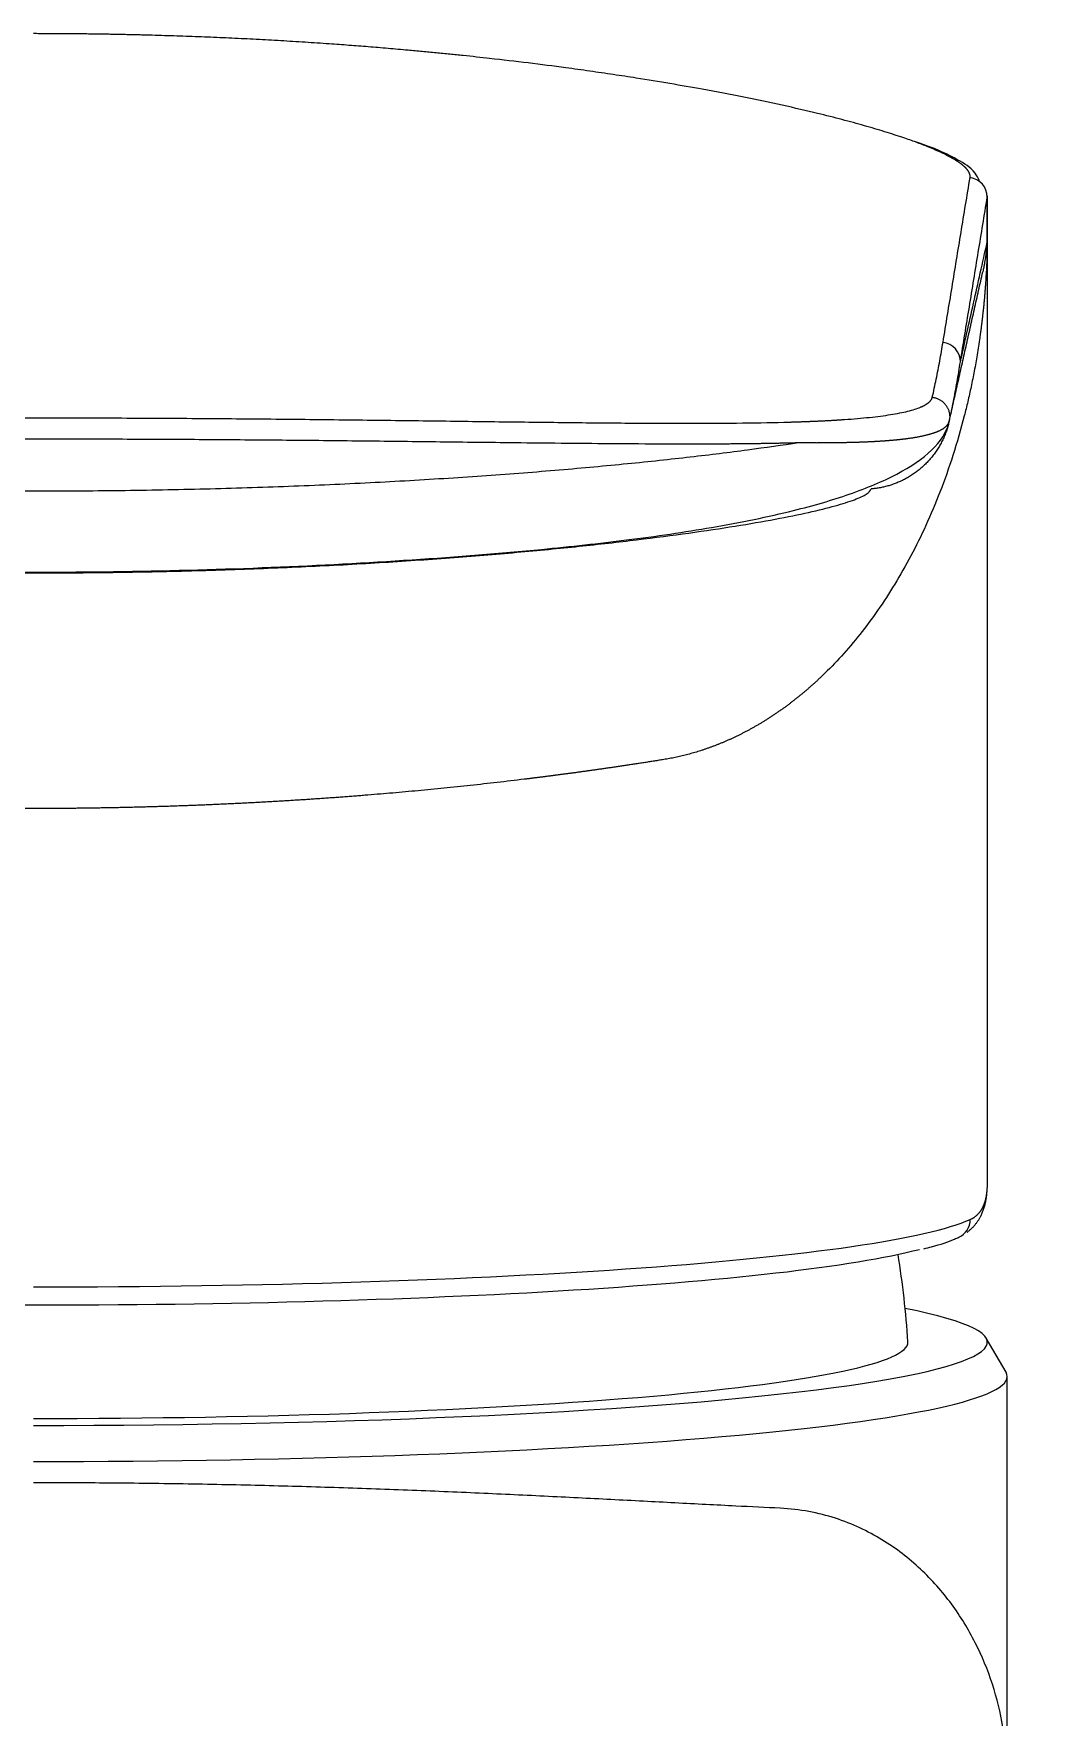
# Model space of a CAD drawing. Extents: x 0 to 790, y 0 to 579.
# Drawn here: x 208.69 to 233.92, y 376.21 to 418.58 of the extents above; entities that cross this region are included whole.
import ezdxf

# ---------------------------------------------------------------- set-up
doc = ezdxf.new("R2010")
doc.units = 0
doc.header["$LTSCALE"] = 10
doc.header["$MEASUREMENT"] = 0
doc.layers.add('1', color=7, linetype='CONTINUOUS')

msp = doc.modelspace()

# ---------------------------------------------------------------- linework, layer by layer
at = {"layer": '1', "color": 7, "linetype": 'Continuous', "lineweight": 13}
msp.add_line((232.686, 413.342), (232.686, 414.466), dxfattribs=at)
at = {"layer": '1', "color": 7, "linetype": 'Continuous', "lineweight": 18}
for p, q in [((232.688, 389.65), (232.688, 414.497)), ((233.157, 384.895), (232.658, 385.755)), ((233.188, 282.639), (233.188, 384.787))]:
    msp.add_line(p, q, dxfattribs=at)
msp.add_arc((208.688, 384.294), 22.042, 3.553, 9.318, dxfattribs=at)
for centre, major_axis, ratio, start_param, end_param in [((232.186, 414.466), (-0.493, 0.081), 0.996257, 3.303191, 4.742712), ((231.508, 410.319), (-0.493, 0.081), 0.996252, 3.303094, 4.746432), ((231.766, 388.75), (-0.207, 0.455), 0.978302, 3.141094, 4.278201), ((208.688, 388.638), (23.5, 0), 0.087156, 3.352984, 5.960667), ((208.688, 385.65), (-24, 0), 0.087156, 1.570796, 3.559817), ((208.688, 385.65), (22, 0), 0.087156, 4.712389, 6.288585), ((208.688, 384.787), (-24.5, 0), 0.087156, 1.570796, 3.192104)]:
    msp.add_ellipse(centre, major_axis=major_axis, ratio=ratio, start_param=start_param, end_param=end_param, dxfattribs=at)
at = {"layer": '1', "color": 7, "linetype": 'Continuous', "lineweight": 13}
msp.add_ellipse((208.688, 389.136), major_axis=(-24, 0), ratio=0.087156, start_param=1.570796, end_param=2.951779, dxfattribs=at)
at = {"layer": '1', "color": 7, "linetype": 'Continuous', "lineweight": 18}
for points, knots in [([(230.734, 415.905), (230.679, 415.925), (230.48, 415.993), (230.112, 416.113), (229.6, 416.264), (229.036, 416.417), (228.356, 416.589), (227.541, 416.778), (226.572, 416.981), (225.619, 417.164), (224.707, 417.324), (223.954, 417.447), (223.276, 417.551), (222.685, 417.637), (221.975, 417.735), (221.138, 417.843), (220.382, 417.932), (219.833, 417.993), (219.499, 418.028), (219.16, 418.063), (218.815, 418.097), (218.465, 418.131), (218.062, 418.168), (217.61, 418.207), (217.114, 418.248), (216.621, 418.287), (216.192, 418.318), (215.823, 418.343), (215.518, 418.363), (215.212, 418.382), (214.906, 418.4), (214.599, 418.418), (214.292, 418.434), (213.883, 418.455), (213.372, 418.479), (212.756, 418.504), (212.136, 418.525), (211.672, 418.539), (211.365, 418.547), (211.217, 418.55), (211.068, 418.554), (210.92, 418.557), (210.771, 418.56), (210.623, 418.563), (210.474, 418.565), (210.326, 418.567), (210.177, 418.57), (210.028, 418.572), (209.879, 418.573), (209.731, 418.575), (209.582, 418.576), (209.433, 418.577), (209.284, 418.578), (209.135, 418.579), (208.986, 418.579), (208.837, 418.58), (208.738, 418.58), (208.688, 418.58)], [0, 0, 0, 0, 0.016536, 0.057371, 0.09813, 0.138912, 0.17982, 0.234037, 0.288164, 0.342434, 0.382226, 0.422032, 0.448192, 0.474289, 0.50035, 0.54005, 0.5796, 0.592734, 0.605968, 0.619307, 0.632753, 0.64631, 0.659981, 0.679217, 0.697962, 0.71618, 0.734553, 0.745783, 0.756987, 0.768166, 0.779322, 0.790458, 0.801574, 0.812673, 0.834657, 0.856643, 0.878646, 0.900682, 0.905922, 0.911159, 0.916394, 0.921627, 0.926858, 0.932087, 0.937315, 0.942541, 0.947766, 0.95299, 0.958213, 0.963436, 0.968659, 0.973881, 0.979104, 0.984327, 0.989551, 0.994775, 1, 1, 1, 1]), ([(232.489, 414.875), (232.457, 414.948), (232.324, 415.188), (231.823, 415.476), (231.414, 415.679), (230.949, 415.833), (230.885, 415.854)], [0, 0, 0, 0, 0.112317, 0.410234, 0.920571, 1, 1, 1, 1]), ([(185.662, 408.777), (185.734, 408.523), (185.981, 408.047), (186.712, 407.474), (187.749, 407.01), (189.104, 406.624), (190.75, 406.299), (192.708, 405.991), (194.877, 405.721), (197.195, 405.492), (199.996, 405.28), (203.305, 405.111), (207.121, 405.023), (210.947, 405.032), (214.697, 405.137), (218.265, 405.331), (221.209, 405.565), (223.699, 405.838), (225.856, 406.154), (227.736, 406.537), (229.289, 406.99), (230.491, 407.497), (231.377, 408.105), (231.656, 408.543), (231.715, 408.777)], [0, 0, 0, 0, 0.035392, 0.072942, 0.112599, 0.154452, 0.198341, 0.241571, 0.283554, 0.324341, 0.363982, 0.421347, 0.477109, 0.532774, 0.588367, 0.643879, 0.69942, 0.739084, 0.782533, 0.830073, 0.868621, 0.90977, 0.953576, 1, 1, 1, 1]), ([(231.638, 408.689), (231.64, 408.691), (231.646, 408.696), (231.656, 408.706), (231.667, 408.717), (231.677, 408.729), (231.687, 408.741), (231.695, 408.753), (231.702, 408.765), (231.709, 408.777), (231.715, 408.79), (231.72, 408.802), (231.724, 408.815), (231.726, 408.824), (231.727, 408.828)], [0, 0, 0, 0, 0.041297, 0.129057, 0.216697, 0.304217, 0.391615, 0.478893, 0.566049, 0.653084, 0.739996, 0.826787, 0.913455, 1, 1, 1, 1]), ([(187.639, 407.078), (187.659, 407.052), (187.741, 406.98), (188.008, 406.855), (188.494, 406.7), (189.163, 406.535), (190.007, 406.363), (191.017, 406.188), (192.184, 406.013), (193.498, 405.842), (194.948, 405.679), (196.52, 405.526), (198.201, 405.388), (199.977, 405.267), (201.831, 405.167), (203.745, 405.09), (205.704, 405.037), (207.692, 405.01), (209.69, 405.01), (211.678, 405.037), (213.637, 405.09), (215.551, 405.167), (217.404, 405.267), (219.179, 405.388), (220.861, 405.526), (222.435, 405.679), (223.884, 405.843), (225.198, 406.014), (226.365, 406.189), (227.375, 406.364), (228.218, 406.535), (228.885, 406.7), (229.371, 406.855), (229.672, 406.998), (229.75, 407.083), (229.76, 407.123)], [0, 0, 0, 0, 0.019611, 0.050248, 0.080885, 0.111522, 0.142159, 0.172796, 0.203434, 0.234071, 0.264708, 0.295345, 0.325982, 0.356619, 0.387257, 0.417894, 0.448531, 0.479168, 0.509805, 0.540442, 0.57108, 0.601717, 0.632354, 0.662991, 0.693628, 0.724265, 0.754903, 0.78554, 0.816177, 0.846814, 0.877451, 0.908088, 0.938726, 0.969363, 1, 1, 1, 1]), ([(231.089, 388.005), (231.157, 388.021), (231.468, 388.096), (231.735, 388.192), (231.937, 388.278), (231.973, 388.295)], [0, 0, 0, 0, 0.178369, 0.845819, 1, 1, 1, 1])]:
    msp.add_open_spline(points, degree=3, knots=knots, dxfattribs=at)
at = {"layer": '1', "color": 7, "linetype": 'Continuous', "lineweight": 13}
for points, knots in [([(232.252, 414.96), (232.252, 414.962), (232.253, 414.967), (232.253, 414.974), (232.254, 414.981), (232.254, 414.988), (232.254, 414.995), (232.254, 415.002), (232.253, 415.009), (232.252, 415.016), (232.251, 415.023), (232.249, 415.03), (232.248, 415.037), (232.246, 415.045), (232.243, 415.052), (232.241, 415.059), (232.238, 415.067), (232.235, 415.074), (232.231, 415.081), (232.228, 415.089), (232.224, 415.096), (232.22, 415.104), (232.215, 415.111), (232.21, 415.119), (232.205, 415.127), (232.2, 415.134), (232.194, 415.142), (232.189, 415.15), (232.183, 415.157), (232.176, 415.165), (232.17, 415.173), (232.163, 415.181), (232.155, 415.189), (232.148, 415.197), (232.14, 415.205), (232.132, 415.213), (232.124, 415.221), (232.115, 415.229), (232.106, 415.237), (232.097, 415.245), (232.088, 415.253), (232.078, 415.261), (232.068, 415.269), (232.058, 415.278), (232.048, 415.286), (232.037, 415.294), (232.026, 415.303), (232.015, 415.311), (232.003, 415.319), (231.991, 415.328), (231.979, 415.336), (231.967, 415.345), (231.954, 415.353), (231.941, 415.362), (231.928, 415.37), (231.914, 415.379), (231.901, 415.388), (231.887, 415.397), (231.872, 415.405), (231.806, 415.445), (231.676, 415.517), (231.452, 415.624), (231.193, 415.734), (230.948, 415.829), (230.788, 415.886), (230.734, 415.905)], [0, 0, 0, 0, 0.009106, 0.018209, 0.027309, 0.036407, 0.045502, 0.054595, 0.063685, 0.072773, 0.081859, 0.090943, 0.100025, 0.109106, 0.118184, 0.127261, 0.136337, 0.145411, 0.154484, 0.163556, 0.172627, 0.181696, 0.190765, 0.199834, 0.208901, 0.217969, 0.227035, 0.236102, 0.245168, 0.254235, 0.263301, 0.272367, 0.281434, 0.290501, 0.299569, 0.308637, 0.317706, 0.326775, 0.335846, 0.344918, 0.35399, 0.363064, 0.37214, 0.381216, 0.390295, 0.399375, 0.408456, 0.41754, 0.426625, 0.435713, 0.444803, 0.453895, 0.46299, 0.472087, 0.481187, 0.490289, 0.499395, 0.508503, 0.517614, 0.526729, 0.632144, 0.737358, 0.842539, 0.947854, 1, 1, 1, 1]), ([(232.686, 413.342), (232.686, 413.319), (232.685, 413.274), (232.684, 413.206), (232.682, 413.138), (232.68, 413.072), (232.678, 413.006), (232.676, 412.941), (232.673, 412.876), (232.671, 412.812), (232.668, 412.749), (232.665, 412.687), (232.662, 412.626), (232.658, 412.565), (232.655, 412.505), (232.651, 412.445), (232.648, 412.387), (232.644, 412.329), (232.64, 412.272), (232.636, 412.215), (232.631, 412.16), (232.627, 412.105), (232.623, 412.05), (232.618, 411.997), (232.614, 411.944), (232.609, 411.892), (232.604, 411.841), (232.599, 411.79), (232.595, 411.74), (232.59, 411.691), (232.585, 411.643), (232.58, 411.595), (232.575, 411.548), (232.569, 411.502), (232.564, 411.456), (232.559, 411.412), (232.554, 411.368), (232.549, 411.324), (232.544, 411.282), (232.538, 411.24), (232.533, 411.199), (232.528, 411.158), (232.523, 411.119), (232.517, 411.08), (232.512, 411.042), (232.507, 411.004), (232.502, 410.968), (232.478, 410.8), (232.433, 410.507), (232.36, 410.095), (232.281, 409.702), (232.197, 409.326), (232.055, 408.746), (231.835, 407.983), (231.51, 407.062), (231.154, 406.218), (230.773, 405.443), (230.369, 404.73), (229.94, 404.071), (229.492, 403.469), (229.028, 402.921), (228.681, 402.563), (228.473, 402.365), (228.409, 402.305), (228.345, 402.246), (228.28, 402.188), (228.215, 402.13), (228.15, 402.074), (228.085, 402.018), (228.019, 401.963), (227.953, 401.909), (227.887, 401.856), (227.821, 401.804), (227.754, 401.752), (227.688, 401.702), (227.621, 401.652), (227.554, 401.603), (227.486, 401.555), (227.419, 401.508), (227.351, 401.462), (227.283, 401.417), (227.215, 401.372), (227.147, 401.328), (227.079, 401.285), (227.01, 401.244), (226.942, 401.202), (226.873, 401.162), (226.804, 401.123), (226.735, 401.084), (226.666, 401.047), (226.596, 401.01), (226.527, 400.974), (226.457, 400.939), (226.387, 400.904), (226.318, 400.871), (226.248, 400.838), (226.178, 400.807), (226.107, 400.776), (226.037, 400.746), (225.967, 400.717), (225.896, 400.689), (225.826, 400.661), (225.755, 400.635), (225.685, 400.609), (225.614, 400.584), (225.543, 400.56), (225.472, 400.537), (225.401, 400.515), (225.33, 400.493), (225.259, 400.473), (225.188, 400.453), (225.117, 400.434), (225.046, 400.416), (224.974, 400.399), (224.903, 400.383), (224.832, 400.368), (224.761, 400.353), (224.689, 400.339), (224.618, 400.326), (224.57, 400.319), (224.546, 400.315)], [0, 0, 0, 0, 0.004215, 0.008386, 0.012513, 0.016595, 0.020633, 0.024627, 0.028576, 0.032482, 0.036343, 0.040159, 0.043932, 0.04766, 0.051344, 0.054984, 0.058579, 0.06213, 0.065637, 0.0691, 0.072518, 0.075892, 0.079222, 0.082508, 0.085749, 0.088946, 0.092099, 0.095207, 0.098271, 0.101291, 0.104267, 0.107199, 0.110086, 0.112929, 0.115727, 0.118482, 0.121192, 0.123858, 0.126479, 0.129056, 0.13159, 0.134078, 0.136523, 0.138923, 0.141279, 0.143591, 0.145858, 0.148082, 0.174668, 0.200231, 0.22477, 0.248286, 0.270779, 0.334185, 0.393823, 0.449709, 0.501863, 0.551865, 0.599676, 0.645329, 0.688862, 0.730319, 0.735649, 0.740953, 0.74623, 0.751481, 0.756705, 0.761903, 0.767074, 0.77222, 0.777339, 0.782433, 0.787501, 0.792544, 0.797562, 0.802554, 0.807521, 0.812463, 0.817381, 0.822274, 0.827143, 0.831987, 0.836808, 0.841604, 0.846377, 0.851126, 0.855852, 0.860554, 0.865234, 0.869891, 0.874525, 0.879136, 0.883726, 0.888293, 0.892838, 0.897362, 0.901864, 0.906345, 0.910805, 0.915244, 0.919662, 0.92406, 0.928438, 0.932796, 0.937134, 0.941452, 0.945752, 0.950032, 0.954293, 0.958536, 0.962761, 0.966967, 0.971156, 0.975327, 0.979481, 0.983618, 0.987738, 0.991841, 0.995929, 1, 1, 1, 1]), ([(232.686, 413.342), (232.685, 413.33), (232.683, 413.305), (232.68, 413.268), (232.676, 413.23), (232.672, 413.192), (232.667, 413.153), (232.663, 413.114), (232.658, 413.074), (232.652, 413.034), (232.646, 412.994), (232.64, 412.953), (232.634, 412.911), (232.627, 412.87), (232.619, 412.827), (232.612, 412.785), (232.603, 412.742), (232.591, 412.677), (232.58, 412.627), (232.572, 412.591)], [0, 0, 0, 0, 0.048982, 0.098571, 0.148767, 0.199571, 0.250982, 0.303001, 0.35563, 0.408866, 0.462712, 0.517167, 0.57223, 0.627903, 0.684183, 0.741071, 0.798564, 0.856662, 1, 1, 1, 1]), ([(227.567, 408.803), (227.579, 408.803), (227.604, 408.804), (227.641, 408.805), (227.677, 408.806), (227.714, 408.807), (227.75, 408.808), (227.786, 408.809), (227.822, 408.81), (227.858, 408.811), (227.894, 408.812), (227.929, 408.814), (227.964, 408.815), (227.999, 408.816), (228.034, 408.817), (228.069, 408.818), (228.104, 408.82), (228.138, 408.821), (228.172, 408.822), (228.206, 408.824), (228.24, 408.825), (228.274, 408.826), (228.307, 408.828), (228.341, 408.829), (228.374, 408.831), (228.407, 408.832), (228.44, 408.834), (228.472, 408.835), (228.505, 408.837), (228.537, 408.838), (228.569, 408.84), (228.601, 408.841), (228.633, 408.843), (228.665, 408.845), (228.696, 408.846), (228.727, 408.848), (228.758, 408.85), (228.789, 408.852), (228.82, 408.853), (228.851, 408.855), (228.881, 408.857), (228.911, 408.859), (228.941, 408.861), (228.971, 408.863), (229.001, 408.865), (229.03, 408.867), (229.06, 408.869), (229.194, 408.878), (229.423, 408.896), (229.727, 408.925), (230.005, 408.957), (230.259, 408.994), (230.487, 409.034), (230.689, 409.079), (230.864, 409.128), (230.97, 409.166), (231.029, 409.191), (231.052, 409.202), (231.073, 409.212), (231.094, 409.222), (231.114, 409.233), (231.133, 409.243), (231.151, 409.254), (231.168, 409.265), (231.183, 409.276), (231.198, 409.287), (231.212, 409.299), (231.225, 409.31), (231.238, 409.322), (231.249, 409.334), (231.259, 409.345), (231.268, 409.357), (231.276, 409.369), (231.283, 409.382), (231.29, 409.394), (231.295, 409.407), (231.299, 409.419), (231.301, 409.428), (231.302, 409.432)], [0, 0, 0, 0, 0.005189, 0.010378, 0.015567, 0.020756, 0.025946, 0.031136, 0.036326, 0.041517, 0.046708, 0.051899, 0.057092, 0.062284, 0.067478, 0.072672, 0.077867, 0.083063, 0.08826, 0.093457, 0.098656, 0.103856, 0.109056, 0.114258, 0.119461, 0.124665, 0.129871, 0.135078, 0.140286, 0.145496, 0.150707, 0.15592, 0.161134, 0.16635, 0.171568, 0.176787, 0.182008, 0.187231, 0.192456, 0.197683, 0.202912, 0.208143, 0.213376, 0.218611, 0.223848, 0.229088, 0.234329, 0.239574, 0.301455, 0.363374, 0.42541, 0.487642, 0.551206, 0.614886, 0.678761, 0.742911, 0.754583, 0.766252, 0.777921, 0.789589, 0.801256, 0.812923, 0.82459, 0.836259, 0.847929, 0.859601, 0.871275, 0.882953, 0.894634, 0.906319, 0.918008, 0.929703, 0.941402, 0.953108, 0.96482, 0.976539, 0.988266, 1, 1, 1, 1]), ([(227.931, 408.291), (227.945, 408.291), (227.973, 408.29), (228.014, 408.29), (228.055, 408.29), (228.096, 408.289), (228.136, 408.289), (228.176, 408.289), (228.216, 408.289), (228.256, 408.289), (228.295, 408.289), (228.334, 408.289), (228.372, 408.288), (228.411, 408.288), (228.449, 408.289), (228.486, 408.289), (228.524, 408.289), (228.561, 408.289), (228.597, 408.289), (228.634, 408.289), (228.67, 408.289), (228.706, 408.29), (228.741, 408.29), (228.776, 408.29), (228.811, 408.291), (228.846, 408.291), (228.88, 408.291), (228.914, 408.292), (228.948, 408.292), (228.982, 408.293), (229.015, 408.293), (229.048, 408.294), (229.08, 408.295), (229.113, 408.295), (229.145, 408.296), (229.176, 408.297), (229.208, 408.297), (229.239, 408.298), (229.27, 408.299), (229.301, 408.3), (229.331, 408.301), (229.361, 408.301), (229.391, 408.302), (229.421, 408.303), (229.45, 408.304), (229.479, 408.305), (229.508, 408.306), (229.536, 408.307), (229.565, 408.308), (229.593, 408.31), (229.62, 408.311), (229.648, 408.312), (229.675, 408.313), (229.702, 408.314), (229.729, 408.315), (229.755, 408.317), (229.782, 408.318), (229.808, 408.319), (229.833, 408.321), (229.859, 408.322), (229.884, 408.323), (229.909, 408.325), (229.934, 408.326), (229.958, 408.328), (229.983, 408.329), (230.007, 408.331), (230.031, 408.332), (230.054, 408.334), (230.077, 408.336), (230.101, 408.337), (230.124, 408.339), (230.146, 408.341), (230.169, 408.342), (230.191, 408.344), (230.213, 408.346), (230.235, 408.348), (230.256, 408.349), (230.278, 408.351), (230.299, 408.353), (230.32, 408.355), (230.34, 408.357), (230.361, 408.359), (230.381, 408.361), (230.401, 408.362), (230.421, 408.364), (230.44, 408.366), (230.46, 408.368), (230.479, 408.37), (230.498, 408.373), (230.517, 408.375), (230.536, 408.377), (230.554, 408.379), (230.572, 408.381), (230.59, 408.383), (230.608, 408.385), (230.626, 408.387), (230.643, 408.39), (230.669, 408.393), (230.705, 408.398), (230.748, 408.404), (230.79, 408.41), (230.831, 408.417), (230.871, 408.423), (230.91, 408.43), (230.949, 408.437), (230.986, 408.444), (231.022, 408.451), (231.058, 408.458), (231.092, 408.466), (231.126, 408.474), (231.158, 408.482), (231.19, 408.49), (231.221, 408.498), (231.25, 408.506), (231.279, 408.515), (231.307, 408.523), (231.334, 408.532), (231.36, 408.541), (231.386, 408.55), (231.41, 408.56), (231.433, 408.569), (231.456, 408.579), (231.477, 408.588), (231.498, 408.598), (231.518, 408.608), (231.537, 408.619), (231.555, 408.629), (231.572, 408.64), (231.588, 408.65), (231.603, 408.661), (231.618, 408.672), (231.629, 408.681), (231.636, 408.687), (231.638, 408.689)], [0, 0, 0, 0, 0.006566, 0.013115, 0.019649, 0.026166, 0.032668, 0.039153, 0.045623, 0.052076, 0.058513, 0.064935, 0.07134, 0.077729, 0.084103, 0.09046, 0.096801, 0.103126, 0.109436, 0.115729, 0.122006, 0.128267, 0.134513, 0.140742, 0.146955, 0.153152, 0.159334, 0.165499, 0.171648, 0.177782, 0.183899, 0.190001, 0.196086, 0.202155, 0.208209, 0.214246, 0.220268, 0.226273, 0.232263, 0.238236, 0.244194, 0.250135, 0.256061, 0.261971, 0.267864, 0.273742, 0.279604, 0.285449, 0.291279, 0.297093, 0.30289, 0.308672, 0.314438, 0.320188, 0.325922, 0.33164, 0.337342, 0.343028, 0.348698, 0.354352, 0.35999, 0.365612, 0.371219, 0.376809, 0.382383, 0.387942, 0.393484, 0.39901, 0.404521, 0.410016, 0.415494, 0.420957, 0.426404, 0.431834, 0.437249, 0.442648, 0.448031, 0.453398, 0.458749, 0.464084, 0.469403, 0.474706, 0.479993, 0.485264, 0.490519, 0.495759, 0.500982, 0.506189, 0.511381, 0.516556, 0.521715, 0.526859, 0.531986, 0.537098, 0.542193, 0.547273, 0.552336, 0.557384, 0.570485, 0.583569, 0.596636, 0.609686, 0.622718, 0.635734, 0.648732, 0.661714, 0.674678, 0.687626, 0.700557, 0.713471, 0.726368, 0.739248, 0.752112, 0.764959, 0.777789, 0.790603, 0.8034, 0.81618, 0.828944, 0.841691, 0.854422, 0.867136, 0.879834, 0.892515, 0.905179, 0.917827, 0.930458, 0.943072, 0.955669, 0.968249, 0.980812, 0.993359, 1, 1, 1, 1]), ([(189.446, 408.291), (189.46, 408.29), (189.488, 408.29), (189.531, 408.288), (189.575, 408.287), (189.619, 408.286), (189.665, 408.285), (189.712, 408.284), (189.76, 408.283), (189.809, 408.282), (189.859, 408.281), (189.91, 408.28), (189.963, 408.279), (190.016, 408.278), (190.071, 408.276), (190.127, 408.275), (190.184, 408.275), (190.242, 408.274), (190.301, 408.273), (190.362, 408.272), (190.424, 408.271), (190.487, 408.27), (190.551, 408.269), (190.616, 408.268), (190.683, 408.267), (190.751, 408.267), (190.821, 408.266), (190.892, 408.265), (190.964, 408.265), (191.037, 408.264), (191.112, 408.263), (191.189, 408.263), (191.266, 408.262), (191.345, 408.262), (191.426, 408.261), (191.508, 408.261), (191.591, 408.261), (191.676, 408.26), (191.763, 408.26), (191.851, 408.26), (191.94, 408.26), (192.031, 408.26), (192.123, 408.259), (192.217, 408.259), (192.313, 408.259), (192.41, 408.259), (192.509, 408.26), (192.61, 408.26), (192.712, 408.26), (192.816, 408.26), (192.921, 408.261), (193.028, 408.261), (193.452, 408.263), (194.177, 408.267), (195.201, 408.276), (196.141, 408.286), (196.984, 408.296), (198.113, 408.309), (199.581, 408.326), (201.44, 408.347), (203.288, 408.364), (205.106, 408.376), (206.881, 408.383), (208.63, 408.386), (210.387, 408.383), (212.186, 408.376), (214.027, 408.364), (215.895, 408.347), (217.773, 408.327), (219.322, 408.308), (220.613, 408.293), (221.715, 408.281), (222.959, 408.269), (223.877, 408.263), (224.45, 408.261), (224.656, 408.26), (224.855, 408.26), (225.048, 408.259), (225.235, 408.259), (225.415, 408.26), (225.59, 408.26), (225.759, 408.26), (225.922, 408.261), (226.08, 408.262), (226.232, 408.263), (226.379, 408.264), (226.52, 408.266), (226.657, 408.267), (226.788, 408.269), (226.915, 408.27), (227.036, 408.272), (227.153, 408.274), (227.265, 408.276), (227.373, 408.278), (227.476, 408.28), (227.575, 408.282), (227.67, 408.284), (227.761, 408.286), (227.847, 408.288), (227.903, 408.29), (227.931, 408.291)], [0, 0, 0, 0, 0.001653, 0.003339, 0.005056, 0.006805, 0.008586, 0.010399, 0.012244, 0.014121, 0.016029, 0.01797, 0.019942, 0.021946, 0.023983, 0.026051, 0.028151, 0.030282, 0.032446, 0.034642, 0.036869, 0.039129, 0.04142, 0.043743, 0.046098, 0.048485, 0.050904, 0.053355, 0.055837, 0.058352, 0.060898, 0.063476, 0.066087, 0.068729, 0.071402, 0.074108, 0.076846, 0.079615, 0.082417, 0.08525, 0.088115, 0.091012, 0.093941, 0.096902, 0.099895, 0.102919, 0.105976, 0.109064, 0.112184, 0.115337, 0.11852, 0.121736, 0.124984, 0.156456, 0.184689, 0.209684, 0.23144, 0.249958, 0.295061, 0.338695, 0.380861, 0.421559, 0.460791, 0.498556, 0.536846, 0.576575, 0.617743, 0.66035, 0.704397, 0.749885, 0.773523, 0.802253, 0.836075, 0.874988, 0.881333, 0.887556, 0.893655, 0.899632, 0.905485, 0.911215, 0.916823, 0.922308, 0.927669, 0.932908, 0.938024, 0.943016, 0.947886, 0.952633, 0.957256, 0.961757, 0.966135, 0.97039, 0.974522, 0.97853, 0.982416, 0.986179, 0.989819, 0.993336, 0.996729, 1, 1, 1, 1]), ([(208.688, 399.081), (208.663, 399.081), (208.612, 399.081), (208.536, 399.081), (208.46, 399.081), (208.383, 399.082), (208.307, 399.082), (208.23, 399.082), (208.154, 399.083), (208.077, 399.083), (208, 399.083), (207.923, 399.084), (207.846, 399.085), (207.769, 399.085), (207.692, 399.086), (207.615, 399.087), (207.538, 399.088), (207.461, 399.088), (207.383, 399.089), (207.306, 399.09), (207.228, 399.092), (207.151, 399.093), (207.073, 399.094), (206.995, 399.095), (206.918, 399.096), (206.84, 399.098), (206.762, 399.099), (206.684, 399.101), (206.606, 399.102), (206.528, 399.104), (206.45, 399.105), (206.371, 399.107), (206.293, 399.109), (206.215, 399.111), (206.137, 399.113), (206.058, 399.115), (205.98, 399.117), (205.901, 399.119), (205.823, 399.121), (205.744, 399.123), (205.665, 399.125), (205.587, 399.128), (205.508, 399.13), (205.429, 399.132), (205.35, 399.135), (205.271, 399.137), (205.192, 399.14), (205.114, 399.143), (205.035, 399.145), (204.955, 399.148), (204.876, 399.151), (204.797, 399.154), (204.718, 399.157), (204.639, 399.16), (204.56, 399.163), (204.48, 399.166), (204.401, 399.169), (204.322, 399.173), (204.242, 399.176), (204.163, 399.179), (204.083, 399.183), (204.004, 399.186), (203.925, 399.19), (203.845, 399.194), (203.765, 399.197), (203.686, 399.201), (203.606, 399.205), (203.527, 399.209), (203.447, 399.213), (203.367, 399.217), (203.288, 399.221), (203.208, 399.225), (203.128, 399.229), (203.049, 399.233), (202.969, 399.238), (202.889, 399.242), (202.81, 399.246), (202.73, 399.251), (202.65, 399.256), (202.57, 399.26), (202.49, 399.265), (202.411, 399.27), (202.331, 399.274), (202.251, 399.279), (202.171, 399.284), (202.092, 399.289), (202.012, 399.294), (201.932, 399.299), (201.852, 399.304), (201.772, 399.31), (201.693, 399.315), (201.613, 399.32), (201.533, 399.326), (201.453, 399.331), (201.374, 399.337), (201.294, 399.342), (201.214, 399.348), (201.134, 399.354), (201.055, 399.36), (200.975, 399.366), (200.895, 399.371), (200.816, 399.377), (200.736, 399.384), (200.656, 399.39), (200.577, 399.396), (200.497, 399.402), (200.418, 399.408), (200.338, 399.415), (199.972, 399.444), (199.308, 399.502), (198.343, 399.594), (197.35, 399.699), (196.668, 399.778), (196.295, 399.824), (196.235, 399.831), (196.173, 399.839), (196.11, 399.847), (196.045, 399.855), (195.978, 399.863), (195.91, 399.872), (195.84, 399.881), (195.768, 399.89), (195.695, 399.899), (195.62, 399.909), (195.543, 399.919), (195.465, 399.929), (195.386, 399.94), (195.305, 399.95), (195.222, 399.962), (195.138, 399.973), (195.052, 399.985), (194.965, 399.996), (194.876, 400.009), (194.786, 400.021), (194.695, 400.034), (194.602, 400.047), (194.508, 400.06), (194.412, 400.074), (194.315, 400.088), (194.217, 400.102), (194.117, 400.116), (194.016, 400.131), (193.914, 400.146), (193.811, 400.162), (193.706, 400.178), (193.601, 400.194), (193.494, 400.21), (193.386, 400.227), (193.277, 400.244), (193.167, 400.261), (193.055, 400.278), (192.943, 400.296), (192.868, 400.308), (192.831, 400.315)], [0, 0, 0, 0, 0.004392, 0.008789, 0.013191, 0.017597, 0.022009, 0.026424, 0.030845, 0.03527, 0.0397, 0.044135, 0.048575, 0.053019, 0.057468, 0.061921, 0.06638, 0.070843, 0.075311, 0.079783, 0.084261, 0.088743, 0.093229, 0.097721, 0.102217, 0.106718, 0.111224, 0.115734, 0.120249, 0.124769, 0.129294, 0.133823, 0.138357, 0.142896, 0.14744, 0.151988, 0.156541, 0.161099, 0.165662, 0.170229, 0.174801, 0.179378, 0.18396, 0.188546, 0.193137, 0.197733, 0.202334, 0.206939, 0.211549, 0.216164, 0.220784, 0.225408, 0.230037, 0.234671, 0.23931, 0.243953, 0.248601, 0.253254, 0.257912, 0.262574, 0.267242, 0.271914, 0.27659, 0.281272, 0.285958, 0.290649, 0.295345, 0.300046, 0.304751, 0.309461, 0.314176, 0.318896, 0.323621, 0.32835, 0.333084, 0.337823, 0.342566, 0.347315, 0.352068, 0.356826, 0.361589, 0.366356, 0.371128, 0.375905, 0.380687, 0.385474, 0.390265, 0.395062, 0.399863, 0.404668, 0.409479, 0.414294, 0.419115, 0.42394, 0.428769, 0.433604, 0.438443, 0.443287, 0.448136, 0.45299, 0.457849, 0.462712, 0.46758, 0.472453, 0.477331, 0.482213, 0.4871, 0.491993, 0.496889, 0.554762, 0.615829, 0.68009, 0.747545, 0.751477, 0.755531, 0.759706, 0.764004, 0.768424, 0.772966, 0.77763, 0.782416, 0.787324, 0.792354, 0.797506, 0.80278, 0.808176, 0.813694, 0.819334, 0.825097, 0.830981, 0.836987, 0.843115, 0.849366, 0.855738, 0.862233, 0.868849, 0.875588, 0.882448, 0.889431, 0.896535, 0.903762, 0.91111, 0.918581, 0.926174, 0.933889, 0.941725, 0.949684, 0.957765, 0.965968, 0.974293, 0.98274, 0.991309, 1, 1, 1, 1]), ([(224.546, 400.315), (224.526, 400.311), (224.486, 400.305), (224.426, 400.295), (224.367, 400.286), (224.307, 400.276), (224.248, 400.267), (224.19, 400.258), (224.131, 400.248), (224.073, 400.239), (224.015, 400.23), (223.957, 400.221), (223.9, 400.213), (223.843, 400.204), (223.787, 400.195), (223.73, 400.187), (223.674, 400.178), (223.619, 400.17), (223.563, 400.161), (223.508, 400.153), (223.454, 400.145), (223.399, 400.137), (223.346, 400.129), (223.292, 400.121), (223.239, 400.113), (223.186, 400.106), (223.133, 400.098), (223.081, 400.091), (223.029, 400.083), (222.978, 400.076), (222.927, 400.068), (222.876, 400.061), (222.826, 400.054), (222.776, 400.047), (222.727, 400.04), (222.678, 400.033), (222.629, 400.026), (222.581, 400.02), (222.533, 400.013), (222.485, 400.007), (222.438, 400), (222.392, 399.994), (222.346, 399.987), (222.3, 399.981), (222.254, 399.975), (222.209, 399.969), (222.165, 399.963), (222.121, 399.957), (222.077, 399.951), (222.034, 399.945), (221.991, 399.94), (221.948, 399.934), (221.906, 399.928), (221.865, 399.923), (221.824, 399.918), (221.783, 399.912), (221.743, 399.907), (221.703, 399.902), (221.664, 399.897), (221.625, 399.892), (221.586, 399.887), (221.548, 399.882), (221.511, 399.877), (221.474, 399.873), (221.437, 399.868), (221.401, 399.863), (221.365, 399.859), (221.33, 399.854), (221.296, 399.85), (221.261, 399.846), (221.227, 399.842), (221.194, 399.837), (221.161, 399.833), (221.129, 399.829), (221.097, 399.826), (221.066, 399.822), (220.819, 399.792), (220.36, 399.737), (219.685, 399.663), (219.02, 399.594), (218.369, 399.53), (217.732, 399.472), (217.261, 399.433), (216.955, 399.408), (216.809, 399.396), (216.662, 399.385), (216.515, 399.374), (216.369, 399.363), (216.222, 399.352), (216.075, 399.342), (215.928, 399.332), (215.781, 399.322), (215.635, 399.312), (215.488, 399.302), (215.341, 399.293), (215.194, 399.283), (215.047, 399.274), (214.9, 399.266), (214.753, 399.257), (214.606, 399.249), (214.459, 399.24), (214.313, 399.232), (214.166, 399.225), (214.019, 399.217), (213.873, 399.21), (213.726, 399.203), (213.579, 399.196), (213.433, 399.189), (213.287, 399.183), (213.141, 399.176), (212.994, 399.17), (212.848, 399.164), (212.703, 399.159), (212.557, 399.153), (212.411, 399.148), (212.266, 399.143), (212.12, 399.138), (211.975, 399.133), (211.83, 399.129), (211.685, 399.124), (211.54, 399.12), (211.396, 399.117), (211.251, 399.113), (211.107, 399.109), (210.963, 399.106), (210.819, 399.103), (210.676, 399.1), (210.532, 399.098), (210.389, 399.095), (210.246, 399.093), (210.103, 399.091), (209.961, 399.089), (209.818, 399.087), (209.676, 399.086), (209.534, 399.085), (209.393, 399.084), (209.251, 399.083), (209.11, 399.082), (208.969, 399.081), (208.829, 399.081), (208.735, 399.081), (208.688, 399.081)], [0, 0, 0, 0, 0.004627, 0.00922, 0.013778, 0.018302, 0.022792, 0.027247, 0.031668, 0.036055, 0.040407, 0.044725, 0.049008, 0.053257, 0.057472, 0.061652, 0.065798, 0.06991, 0.073987, 0.07803, 0.082038, 0.086012, 0.089952, 0.093858, 0.097729, 0.101565, 0.105367, 0.109135, 0.112869, 0.116568, 0.120233, 0.123863, 0.127459, 0.131021, 0.134548, 0.138041, 0.141499, 0.144923, 0.148313, 0.151669, 0.15499, 0.158276, 0.161528, 0.164746, 0.16793, 0.171079, 0.174194, 0.177274, 0.18032, 0.183332, 0.186309, 0.189252, 0.192161, 0.195035, 0.197875, 0.20068, 0.203451, 0.206188, 0.20889, 0.211558, 0.214192, 0.216791, 0.219356, 0.221887, 0.224383, 0.226844, 0.229272, 0.231665, 0.234023, 0.236348, 0.238638, 0.240893, 0.243114, 0.245301, 0.247453, 0.249571, 0.251655, 0.297301, 0.341522, 0.384318, 0.42569, 0.465639, 0.504163, 0.513174, 0.522169, 0.531147, 0.540109, 0.549055, 0.557985, 0.566898, 0.575795, 0.584676, 0.59354, 0.602388, 0.61122, 0.620036, 0.628835, 0.637618, 0.646385, 0.655136, 0.66387, 0.672589, 0.681291, 0.689976, 0.698646, 0.707299, 0.715937, 0.724558, 0.733162, 0.741751, 0.750324, 0.75888, 0.76742, 0.775944, 0.784452, 0.792943, 0.801419, 0.809878, 0.818321, 0.826748, 0.835159, 0.843554, 0.851933, 0.860295, 0.868642, 0.876972, 0.885286, 0.893585, 0.901867, 0.910133, 0.918383, 0.926617, 0.934835, 0.943036, 0.951222, 0.959392, 0.967545, 0.975683, 0.983805, 0.99191, 1, 1, 1, 1]), ([(232.257, 388.742), (232.261, 388.743), (232.269, 388.747), (232.281, 388.753), (232.293, 388.759), (232.304, 388.765), (232.315, 388.771), (232.326, 388.778), (232.337, 388.784), (232.348, 388.791), (232.358, 388.798), (232.369, 388.806), (232.379, 388.813), (232.389, 388.821), (232.399, 388.828), (232.409, 388.836), (232.418, 388.845), (232.427, 388.853), (232.437, 388.862), (232.446, 388.87), (232.455, 388.879), (232.463, 388.888), (232.472, 388.898), (232.48, 388.907), (232.488, 388.917), (232.496, 388.927), (232.504, 388.937), (232.512, 388.947), (232.519, 388.958), (232.527, 388.969), (232.534, 388.979), (232.541, 388.99), (232.548, 389.002), (232.554, 389.013), (232.561, 389.025), (232.567, 389.036), (232.573, 389.048), (232.579, 389.061), (232.585, 389.073), (232.591, 389.086), (232.597, 389.098), (232.602, 389.111), (232.607, 389.124), (232.612, 389.138), (232.617, 389.151), (232.622, 389.165), (232.626, 389.179), (232.631, 389.193), (232.635, 389.207), (232.639, 389.222), (232.643, 389.236), (232.647, 389.251), (232.65, 389.266), (232.654, 389.281), (232.657, 389.297), (232.66, 389.312), (232.663, 389.328), (232.666, 389.344), (232.668, 389.36), (232.671, 389.376), (232.673, 389.393), (232.675, 389.41), (232.677, 389.427), (232.679, 389.444), (232.681, 389.461), (232.682, 389.478), (232.683, 389.496), (232.685, 389.514), (232.686, 389.532), (232.687, 389.55), (232.687, 389.569), (232.688, 389.587), (232.688, 389.606), (232.688, 389.625), (232.688, 389.638), (232.688, 389.645), (232.688, 389.645)], [0, 0, 0, 0, 0.013828, 0.027649, 0.041463, 0.055271, 0.069072, 0.082866, 0.096654, 0.110436, 0.124212, 0.137981, 0.151745, 0.165503, 0.179256, 0.193003, 0.206745, 0.220481, 0.234212, 0.247939, 0.26166, 0.275377, 0.28909, 0.302798, 0.316501, 0.3302, 0.343896, 0.357587, 0.371275, 0.384959, 0.398639, 0.412316, 0.42599, 0.43966, 0.453328, 0.466992, 0.480654, 0.494313, 0.50797, 0.521624, 0.535276, 0.548926, 0.562574, 0.576221, 0.589865, 0.603508, 0.617149, 0.630789, 0.644428, 0.658066, 0.671703, 0.685339, 0.698974, 0.712609, 0.726244, 0.739878, 0.753512, 0.767146, 0.78078, 0.794414, 0.808049, 0.821684, 0.83532, 0.848957, 0.862594, 0.876233, 0.889873, 0.903514, 0.917156, 0.9308, 0.944446, 0.958093, 0.971743, 0.985394, 0.999048, 1, 1, 1, 1]), ([(227.473, 381.475), (227.114, 381.491), (226.27, 381.533), (224.856, 381.606), (223.242, 381.691), (221.558, 381.776), (219.808, 381.858), (218.001, 381.933), (216.151, 381.998), (214.261, 382.051), (212.324, 382.089), (210.459, 382.111), (209.24, 382.115), (208.688, 382.115)], [0, 0, 0, 0, 0.078692, 0.178183, 0.274917, 0.369672, 0.463225, 0.556142, 0.647954, 0.738463, 0.829937, 0.923057, 1, 1, 1, 1]), ([(233.186, 374.868), (233.182, 375.052), (233.17, 375.236), (233.135, 375.603), (233.11, 375.786), (233.017, 376.333), (232.929, 376.695), (232.697, 377.405), (232.554, 377.753), (232.212, 378.428), (232.012, 378.755), (231.669, 379.221), (231.547, 379.372), (231.287, 379.666), (231.15, 379.807), (230.859, 380.08), (230.706, 380.21), (230.383, 380.457), (230.214, 380.574), (229.857, 380.791), (229.671, 380.891), (229.28, 381.072), (229.075, 381.153), (228.649, 381.291), (228.426, 381.349), (227.963, 381.435), (227.722, 381.463), (227.473, 381.475)], [0, 0, 0, 0, 0.0625, 0.0625, 0.125, 0.125, 0.25, 0.25, 0.375, 0.375, 0.5, 0.5, 0.5625, 0.5625, 0.625, 0.625, 0.6875, 0.6875, 0.75, 0.75, 0.8125, 0.8125, 0.875, 0.875, 0.9375, 0.9375, 1, 1, 1, 1])]:
    msp.add_open_spline(points, degree=3, knots=knots, dxfattribs=at)
for points in [[(231.571, 410.813), (231.647, 411.274), (231.798, 412.196), (232.025, 413.578), (232.176, 414.499), (232.252, 414.96)], [(232.008, 410.318), (232.083, 410.779), (232.234, 411.701), (232.46, 413.084), (232.611, 414.005), (232.686, 414.466)], [(232.008, 410.318), (232.063, 410.566), (232.175, 411.063), (232.34, 411.799), (232.509, 412.552), (232.626, 413.076), (232.686, 413.342)], [(231.302, 409.432), (231.337, 409.583), (231.402, 409.887), (231.492, 410.347), (231.546, 410.657), (231.571, 410.813)]]:
    msp.add_open_spline(points, degree=3, dxfattribs=at)
at = {"layer": '1', "color": 7, "linetype": 'Continuous', "lineweight": 18}
for points, degree in [([(231.728, 408.83), (232.572, 412.59)], 1), ([(231.727, 408.828), (231.764, 408.991), (231.834, 409.319), (231.927, 409.816), (231.982, 410.15), (232.008, 410.318)], 3), ([(189.81, 408.803), (190.185, 408.793), (190.982, 408.78), (192.319, 408.775), (193.79, 408.781), (195.383, 408.797), (197.08, 408.817), (198.856, 408.841), (200.702, 408.864), (202.612, 408.884), (204.579, 408.9), (206.591, 408.911), (208.624, 408.915), (210.654, 408.911), (212.67, 408.901), (214.665, 408.885), (216.617, 408.864), (218.504, 408.841), (220.303, 408.817), (221.998, 408.797), (223.585, 408.781), (225.057, 408.775), (226.396, 408.78), (227.192, 408.793), (227.567, 408.803)], 3), ([(189.446, 408.291), (189.845, 408.23), (190.7, 408.108), (192.139, 407.93), (193.723, 407.76), (195.44, 407.602), (197.273, 407.46), (199.207, 407.336), (201.225, 407.233), (203.307, 407.153), (205.438, 407.099), (207.601, 407.072), (209.773, 407.072), (211.935, 407.099), (214.066, 407.153), (216.148, 407.232), (218.165, 407.335), (220.1, 407.459), (221.934, 407.602), (223.652, 407.76), (225.237, 407.93), (226.677, 408.108), (227.532, 408.23), (227.931, 408.291)], 3), ([(232.181, 388.422), (232.7, 388.81), (232.688, 389.67)], 2)]:
    msp.add_open_spline(points, degree=degree, dxfattribs=at)
at = {"layer": '1', "color": 7, "linetype": 'Continuous', "lineweight": 13}
msp.add_rational_spline([(231.302, 409.432), (231.615, 409.392), (231.797, 409.135), (231.727, 408.828)], [1.19558846594, 0.934799938885, 0.934803844744, 1.19560018352], degree=3, dxfattribs=at)
at = {"layer": '1', "color": 7, "linetype": 'Continuous', "lineweight": 18}
msp.add_rational_spline([(231.727, 408.828), (231.505, 407.842), (230.741, 407.202), (229.76, 407.123)], [1.07185964452, 0.954159250722, 0.981046783771, 1.15252224367], degree=3, dxfattribs=at)

doc.saveas('drawing.dxf')
